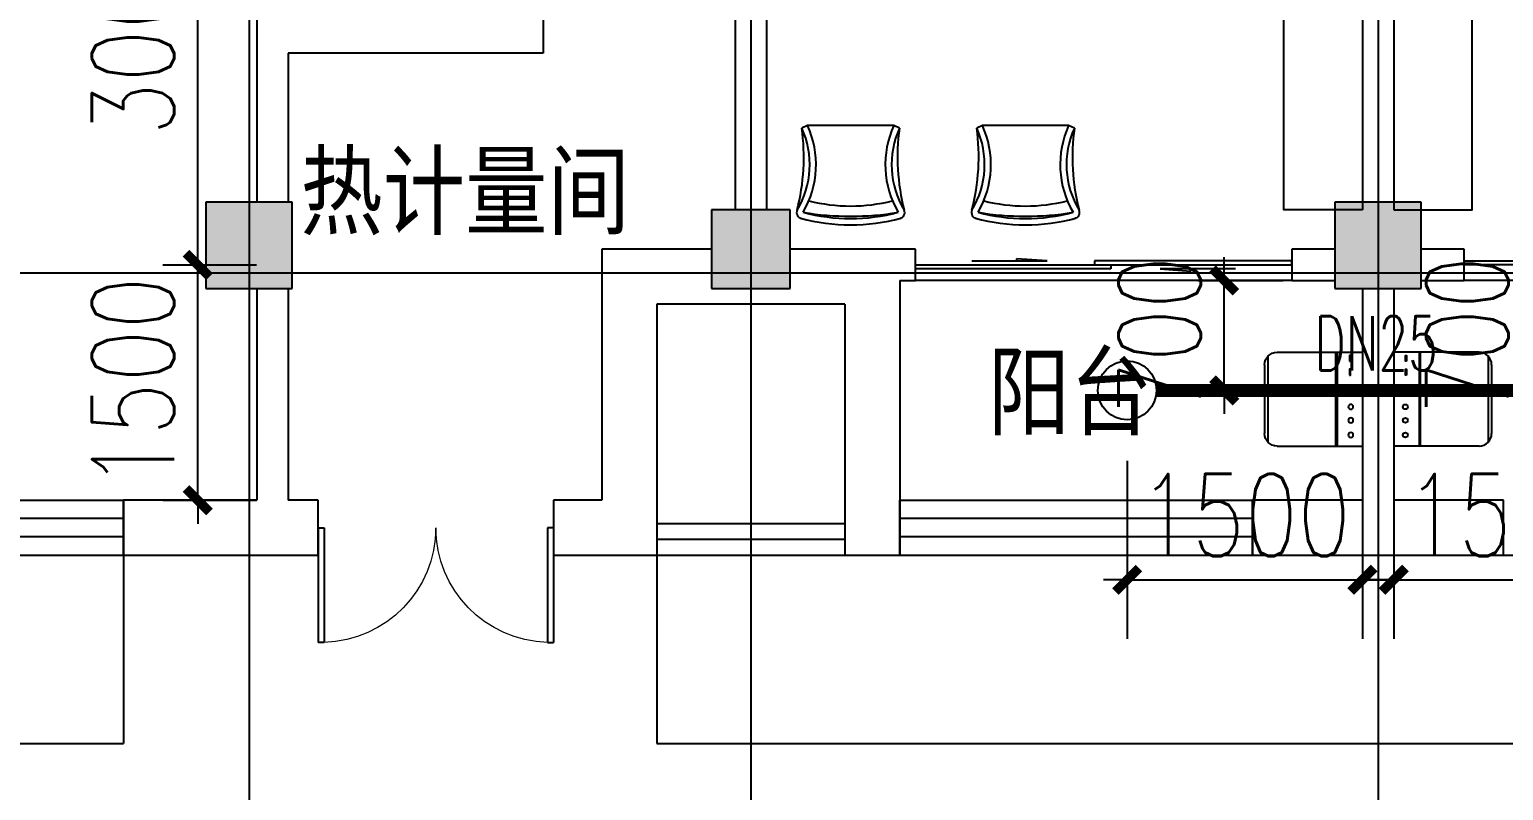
# Model space of a CAD drawing. Extents: x 0 to 2838408, y -923048 to 203859.
# Drawn here: x 2771363 to 2780763, y -270792 to -265942 of the extents above; entities that cross this region are included whole.
import ezdxf

# ---------------------------------------------------------------- set-up
doc = ezdxf.new("R2010")
doc.units = 0
doc.header["$LTSCALE"] = 1000
for name, color, linetype in [('A-Fixt', 81, 'Continuous'), ('CLAYER', 7, 'Continuous'), ('COLUMN', 9, 'Continuous'), ('DOTE', 8, 'Continuous'), ('E2-栏杆', 92, 'Continuous'), ('EQUIP_喷头', 7, 'Continuous'), ('GROUND', 2, 'Continuous'), ('PIPE-喷淋', 6, 'Continuous'), ('PUB_HATCH', 8, 'Continuous'), ('PUB_TEXT', 7, 'Continuous'), ('TEXT_喷淋', 7, 'Continuous'), ('TWT_DIM', 3, 'Continuous'), ('WALL', 9, 'Continuous'), ('WINDOW', 4, 'Continuous'), ('XREF', 8, 'Continuous'), ('配景', 3, 'Continuous')]:
    doc.layers.add(name, color=color, linetype=linetype)
doc.styles.add('_TCH_DIM_T3', font='SIMPLEX', dxfattribs={"width": 0.75, "bigfont": 'HZTXT'})
doc.styles.add('_TWT_PIPEDN', font='SIMPLEX', dxfattribs={"width": 0.8, "height": 2.3, "bigfont": 'HZTXT'})
doc.styles.get("Standard").update_dxf_attribs({"font": 'geniso.shx', "bigfont": 'hztxt.shx'})
doc.dimstyles.new('_TWT_ARCH&&150', dxfattribs={"dimtxt": 525, "dimasz": 150, "dimexe": 375, "dimexo": 450, "dimgap": 150, "dimtad": 1, "dimdec": 0, "dimzin": 0, "dimdsep": 46, "dimtxsty": '_TCH_DIM_T3', "dimblk": 'ARCHTICK', "dimcen": 0.09, "dimclrt": 7, "dimazin": 2, "dimtfac": 1, "dimtdec": 0, "dimtix": 1, "dimtmove": 2, "dimatfit": 3, "dimfxl": 1, "dimtolj": 1, "dimtzin": 0, "dimarcsym": 0})

# ---------------------------------------------------------------- blocks, each defined once
blk = doc.blocks.new('单人床')
at = {"layer": 'A-Fixt'}
for p, q in [((47773.8, 13973.4), (48673.8, 13973.4)), ((47773.8, 12073.4), (48673.8, 13973.4)), ((47773.8, 12073.4), (48673.8, 12073.4))]:
    blk.add_line(p, q, dxfattribs=at)
blk.add_lwpolyline([(47773.8, 14023.4), (48673.8, 14023.4), (48673.8, 12023.4), (47773.8, 12023.4), (47773.8, 14023.4)], dxfattribs=at)
blk = doc.blocks.new('CH_AP01')
for p, q in [((-311.4, 16.6), (-275, 0)), ((-275, 0), (275, 0)), ((275, 0), (311.4, 16.6))]:
    blk.add_line(p, q)
for centre, radius, start, end in [((-306.8, 555.3), 37.8, 100.18588, 202.83587), ((0, -578.9), 1212.6, 74.71041, 105.28959), ((0, -578.9), 1172.6, 75.02868, 104.97132), ((0, -1278.1), 1856.9, 80.61099, 99.38901), ((306.8, 555.3), 37.8, 337.16413, 79.81412), ((-1658.4, 201.9), 1359.7, 352.16586, 14.42826), ((-823.7, 250), 562.9, 335.50378, 31.09034), ((-823.7, 250), 602.9, 335.50378, 30.26909), ((0, -578.9), 1092.6, 75.87672, 104.12328), ((823.7, 250), 602.9, 149.73091, 204.49622), ((823.7, 250), 562.9, 148.90966, 204.49622), ((1658.4, 201.9), 1359.7, 165.57174, 187.83414)]:
    blk.add_arc(centre, radius, start, end)
blk = doc.blocks.new('A$C61295E98')
at = {"color": 3}
for p, q in [((544, 597.9), (0, 597.9)), ((0, 597.9), (0, 0)), ((161.4, 597.9), (161.4, 0)), ((170.4, 0.2), (170.4, 597.6)), ((602.7, 572.2), (602.7, 25.6)), ((624, 517.9), (624, 80)), ((544, 0), (0, 0))]:
    blk.add_line(p, q, dxfattribs=at)
for points in [[(81.8, 540.3), (75.3, 540.3), (75.3, 576.8), (81.8, 576.8)], [(81.8, 453.1), (75.3, 453.1), (75.3, 489.6), (81.8, 489.6)], [(81.8, 352.9), (75.3, 352.9), (75.3, 389.4), (81.8, 389.4)]]:
    blk.add_lwpolyline(points, close=True, dxfattribs=at)
for centre in [(74, 250.1), (74, 164.2), (74, 70.5)]:
    blk.add_circle(centre, 15.7, dxfattribs=at)
for centre, start, end in [((544, 517.9), 360, 90), ((544, 80), 270, 0)]:
    blk.add_arc(centre, 80, start, end, dxfattribs=at)
blk = doc.blocks.new('宿舍')
at = {"layer": 'A-Fixt'}
for p, q in [((47853.8, 13801.7), (48353.8, 15701.7)), ((48353.8, 13801.7), (47853.8, 15701.7)), ((47853.8, 13801.7), (48353.8, 13801.7))]:
    blk.add_line(p, q, dxfattribs=at)
for points in [[(47853.8, 8601.7), (48353.8, 8601.7), (48353.8, 15701.7), (47853.8, 15701.7)], [(47853.8, 10676.1), (47970.5, 10676.1), (47970.5, 11742.6), (47853.8, 11742.6)]]:
    blk.add_lwpolyline(points, close=True, dxfattribs=at)
at = {"xscale": -1, "rotation": 90}
for p in [(63677.2, 60475.5), (63677.2, 58775.5)]:
    blk.add_blockref('单人床', p, dxfattribs=at)
at = {"layer": 'A-Fixt', "xscale": -1, "rotation": 180}
for p in [(50002, 9140.5), (51117.2, 9140.5)]:
    blk.add_blockref('CH_AP01', p, dxfattribs=at)
at = {"layer": '配景', "color": 252}
blk.add_blockref('A$C61295E98', (47853.8, 7096.6), dxfattribs=at)
blk = doc.blocks.new('$WINLIB2D$00000001')
at = {"color": 0}
for points in [[(-0.5, 0.5), (-0.5, -0.5)], [(-0.5, 0.5), (0.5, 0.5)], [(0.5, -0.5), (0.5, 0.5)], [(0.5, 0.1667), (-0.5, 0.1667)], [(0.5, -0.1667), (-0.5, -0.1667)], [(-0.5, -0.5), (0.5, -0.5)]]:
    blk.add_lwpolyline(points, dxfattribs=at)
blk = doc.blocks.new('$DorLib2D$00000002')
for p, q in [((-0.5, 0), (-0.5, 0.4875)), ((-0.475, 0.4875), (-0.5, 0.4875)), ((-0.475, 0), (-0.475, 0.4875)), ((0.475, 0), (0.475, 0.4875)), ((0.475, 0.4875), (0.5, 0.4875)), ((0.5, 0), (0.5, 0.4875)), ((-0.5, 0), (-0.475, 0)), ((0.5, 0), (0.475, 0))]:
    blk.add_line(p, q)
at = {"lineweight": 13}
for centre, start, end in [((-0.4875, 0), 0, 88.53072), ((0.4875, 0), 91.46928, 180)]:
    blk.add_arc(centre, 0.4875, start, end, dxfattribs=at)
blk = doc.blocks.new('$DorLib2D$00000131')
at = {"color": 0, "linetype": 'Continuous'}
for p, q in [((0.15, 0.125), (0.2319, 0.1973)), ((0.2319, 0.1973), (0.2319, 0.125)), ((-0.5, 0.125), (-0.5, 0)), ((0.0192, 0.125), (-0.5, 0.125)), ((0.0192, 0), (0.0192, 0.125)), ((0.35, 0.125), (0.15, 0.125)), ((-0.5, 0), (0.0192, 0)), ((-0.024, 0), (0.5, 0)), ((-0.024, -0.125), (-0.024, 0)), ((0.5, 0), (0.5, -0.125)), ((-0.35, -0.125), (-0.15, -0.125)), ((-0.2319, -0.1973), (-0.2319, -0.125)), ((-0.15, -0.125), (-0.2319, -0.1973)), ((0.5, -0.125), (-0.024, -0.125))]:
    blk.add_line(p, q, dxfattribs=at)
blk = doc.blocks.new('1F1')
at = {"layer": 'PUB_HATCH'}
for points in [[(2436991.7, -267042.2), (2436441.7, -267042.2), (2436441.7, -267592.2), (2436991.7, -267592.2)], [(2444191.7, -267042.2), (2443641.7, -267042.2), (2443641.7, -267592.2), (2444191.7, -267592.2)], [(2440166.7, -267092.2), (2439666.7, -267092.2), (2439666.7, -267592.2), (2440166.7, -267592.2)]]:
    blk.add_hatch(color=256, dxfattribs=at).paths.add_polyline_path(points)
at = {"layer": 'COLUMN'}
for p, q in [((2436991.7, -267042.2), (2436441.7, -267042.2)), ((2436441.7, -267042.2), (2436441.7, -267592.2)), ((2436991.7, -267592.2), (2436991.7, -267042.2)), ((2444191.7, -267042.2), (2443641.7, -267042.2)), ((2443641.7, -267042.2), (2443641.7, -267592.2)), ((2444191.7, -267592.2), (2444191.7, -267042.2)), ((2440166.7, -267092.2), (2439666.7, -267092.2)), ((2439666.7, -267092.2), (2439666.7, -267592.2)), ((2440166.7, -267592.2), (2440166.7, -267092.2)), ((2436441.7, -267592.2), (2436991.7, -267592.2)), ((2439666.7, -267592.2), (2440166.7, -267592.2)), ((2443641.7, -267592.2), (2444191.7, -267592.2))]:
    blk.add_line(p, q, dxfattribs=at)
at = {"layer": 'DOTE'}
for p, q in [((2436716.7, -187892.2), (2436716.7, -271092.2)), ((2439916.7, -187892.2), (2439916.7, -271092.2)), ((2443916.7, -187892.2), (2443916.7, -271092.2)), ((2343216.7, -267492.2), (2453916.7, -267492.2))]:
    blk.add_line(p, q, dxfattribs=at)
at = {"layer": 'E2-栏杆'}
for points in [[(2440516.7, -269092.2), (2439316.7, -269092.2)], [(2440516.7, -269192.2), (2439316.7, -269192.2)]]:
    blk.add_lwpolyline(points, dxfattribs=at)
at = {"layer": 'GROUND'}
for p, q in [((2435916.7, -269292.2), (2435916.7, -270492.2)), ((2439316.7, -269292.2), (2452116.7, -269292.2)), ((2439316.7, -269292.2), (2439316.7, -270492.2)), ((2409616.7, -270492.2), (2435916.7, -270492.2)), ((2439316.7, -270492.2), (2453316.7, -270492.2))]:
    blk.add_line(p, q, dxfattribs=at)
blk.add_lwpolyline([(2409616.7, -269292.2), (2435916.7, -269292.2)], dxfattribs=at)
at = {"layer": 'WALL'}
for p, q in [((2436766.7, -262392.2), (2436766.7, -265992.2)), ((2443816.7, -262392.2), (2443816.7, -267042.2)), ((2444016.7, -262392.2), (2444016.7, -267042.2)), ((2440016.7, -263052.2), (2440016.7, -267092.2)), ((2438591.7, -263152.2), (2438591.7, -266092.2)), ((2439816.7, -263152.2), (2439816.7, -267092.2)), ((2436766.7, -265992.2), (2436766.7, -267042.2)), ((2436966.7, -266092.2), (2436966.7, -267042.2)), ((2438591.7, -266092.2), (2436966.7, -266092.2)), ((2439666.7, -267342.2), (2438966.7, -267342.2)), ((2438966.7, -267342.2), (2438966.7, -268942.2)), ((2440616.7, -267342.2), (2440166.7, -267342.2)), ((2440966.7, -267342.2), (2440616.7, -267342.2)), ((2440966.7, -267542.2), (2440966.7, -267342.2)), ((2443641.7, -267342.2), (2443366.7, -267342.2)), ((2443366.7, -267342.2), (2443366.7, -267542.2)), ((2444466.7, -267342.2), (2444191.7, -267342.2)), ((2444466.7, -267542.2), (2444466.7, -267342.2)), ((2436766.7, -267592.2), (2436766.7, -268942.2)), ((2436966.7, -267592.2), (2436966.7, -268942.2)), ((2440866.7, -267542.2), (2440866.7, -268942.2)), ((2440866.7, -267542.2), (2440966.7, -267542.2)), ((2443366.7, -267542.2), (2443641.7, -267542.2)), ((2443816.7, -267592.2), (2443816.7, -268942.2)), ((2444016.7, -267592.2), (2444016.7, -268942.2)), ((2444191.7, -267542.2), (2444466.7, -267542.2)), ((2439916.7, -267692.2), (2439316.7, -267692.2)), ((2439316.7, -267692.2), (2439316.7, -269292.2)), ((2440516.7, -267692.2), (2439916.7, -267692.2)), ((2440516.7, -267692.2), (2440516.7, -269292.2)), ((2436766.7, -268942.2), (2435916.7, -268942.2)), ((2435916.7, -268942.2), (2435916.7, -269292.2)), ((2437157.9, -268942.2), (2436966.7, -268942.2)), ((2437157.9, -269292.2), (2437157.9, -268942.2)), ((2438966.7, -268942.2), (2438657.9, -268942.2)), ((2438657.9, -268942.2), (2438657.9, -269292.2)), ((2440866.7, -269292.2), (2440866.7, -268942.2)), ((2443816.7, -268942.2), (2443116.7, -268942.2)), ((2443116.7, -268942.2), (2443116.7, -269292.2)), ((2444716.7, -268942.2), (2444016.7, -268942.2)), ((2444716.7, -269292.2), (2444716.7, -268942.2)), ((2435916.7, -269292.2), (2436866.7, -269292.2)), ((2436866.7, -269292.2), (2437157.9, -269292.2)), ((2438657.9, -269292.2), (2439316.7, -269292.2)), ((2440516.7, -269292.2), (2440866.7, -269292.2)), ((2443116.7, -269292.2), (2443916.7, -269292.2)), ((2443916.7, -269292.2), (2444716.7, -269292.2))]:
    blk.add_line(p, q, dxfattribs=at)
at = {"layer": 'WINDOW'}
for p, q in [((2443366.7, -267542.2), (2440966.7, -267542.2)), ((2446866.7, -267542.2), (2444466.7, -267542.2))]:
    blk.add_line(p, q, dxfattribs=at)
at = {"xscale": -1}
blk.add_blockref('宿舍', (2491670.6, -275693.9), dxfattribs=at)
blk.add_blockref('宿舍', (2396162.9, -275693.9))
at = {"layer": 'WINDOW', "rotation": 180}
for name, p, xscale, yscale, zscale in [('$DorLib2D$00000131', (2442166.7, -267442.2), -2400, 200, -2400), ('$DorLib2D$00000131', (2445666.7, -267442.2), 2400, 200, 2400), ('$WINLIB2D$00000001', (2434791.7, -269117.2), -2249.999999993481, -350, -2249.999999993481), ('$WINLIB2D$00000001', (2441991.7, -269117.2), -2249.999999993481, -350, -2249.999999993481), ('$DorLib2D$00000002', (2437907.9, -269117.2), -1500, 1500, -1500)]:
    blk.add_blockref(name, p, dxfattribs=dict(at, xscale=xscale, yscale=yscale, zscale=zscale))
at = {"layer": 'CLAYER'}
blk.add_text('热计量间', height=525, dxfattribs=at).set_placement((2437044.6, -267251.4))
at = {"layer": 'PUB_TEXT'}
blk.add_text('阳台', height=525, dxfattribs=at).set_placement((2441427.8, -268530.2))
blk = doc.blocks.new('_ArchTick')
at = {"color": 0, "linetype": 'ByBlock', "const_width": 0.4}
blk.add_lwpolyline([(-0.5, -0.5), (0.5, 0.5)], dxfattribs=at)
blk = doc.blocks.new('*D1150')
at = {"layer": 'Defpoints', "color": 0, "linetype": 'ByBlock', "transparency": 16777216}
for p in [(2778362.5, -268242.2), (2779862.5, -268242.2), (2779862.5, -269449.6)]:
    blk.add_point(p, dxfattribs=at)
at = {"layer": 'TWT_DIM', "color": 0, "linetype": 'ByBlock', "lineweight": -2, "transparency": 16777216}
for p, q in [((2778362.5, -268692.2), (2778362.5, -269824.6)), ((2779862.5, -268692.2), (2779862.5, -269824.6)), ((2778362.5, -269449.6), (2778212.5, -269449.6)), ((2778362.5, -269449.6), (2779862.5, -269449.6)), ((2779862.5, -269449.6), (2780012.5, -269449.6))]:
    blk.add_line(p, q, dxfattribs=at)
at = {"layer": 'TWT_DIM', "color": 0, "linetype": 'ByBlock', "lineweight": -2, "transparency": 16777216, "xscale": 150, "yscale": 150, "zscale": 150}
blk.add_blockref('_ArchTick', (2778362.5, -269449.6), dxfattribs=at)
at = {"layer": 'TWT_DIM', "color": 0, "linetype": 'ByBlock', "lineweight": -2, "transparency": 16777216, "xscale": 150, "yscale": 150, "zscale": 150, "rotation": 180}
blk.add_blockref('_ArchTick', (2779862.5, -269449.6), dxfattribs=at)
at = {"layer": 'TWT_DIM', "color": 7, "linetype": 'ByBlock', "transparency": 16777216, "insert": (2779112.5, -269037.1), "char_height": 525, "attachment_point": 5, "style": '_TCH_DIM_T3'}
blk.add_mtext('\\A1;1500', dxfattribs=at)
blk = doc.blocks.new('*D1151')
at = {"layer": 'Defpoints', "color": 0, "linetype": 'ByBlock', "transparency": 16777216}
for p in [(2778362.5, -267542.2), (2778981.5, -267542.2), (2778362.5, -268242.2)]:
    blk.add_point(p, dxfattribs=at)
at = {"layer": 'TWT_DIM', "color": 0, "linetype": 'ByBlock', "lineweight": -2, "transparency": 16777216}
for p, q in [((2778981.5, -267542.2), (2778981.5, -267392.2)), ((2778812.5, -267542.2), (2779356.5, -267542.2)), ((2778981.5, -268242.2), (2778981.5, -267542.2)), ((2778812.5, -268242.2), (2779356.5, -268242.2)), ((2778981.5, -268242.2), (2778981.5, -268392.2))]:
    blk.add_line(p, q, dxfattribs=at)
at = {"layer": 'TWT_DIM', "color": 0, "linetype": 'ByBlock', "lineweight": -2, "transparency": 16777216, "xscale": 150, "yscale": 150, "zscale": 150}
for p, rotation in [((2778981.5, -267542.2), 270), ((2778981.5, -268242.2), 90)]:
    blk.add_blockref('_ArchTick', p, dxfattribs=dict(at, rotation=rotation))
at = {"layer": 'TWT_DIM', "color": 7, "linetype": 'ByBlock', "transparency": 16777216, "insert": (2778569, -267892.2), "char_height": 525, "attachment_point": 5, "rotation": 90, "style": '_TCH_DIM_T3'}
blk.add_mtext('\\A1;700', dxfattribs=at)
blk = doc.blocks.new('*D1152')
at = {"layer": 'Defpoints', "color": 0, "linetype": 'ByBlock', "transparency": 16777216}
for p in [(2780062.5, -268242.2), (2781562.5, -268242.2), (2781562.5, -269449.6)]:
    blk.add_point(p, dxfattribs=at)
at = {"layer": 'TWT_DIM', "color": 0, "linetype": 'ByBlock', "lineweight": -2, "transparency": 16777216}
for p, q in [((2780062.5, -268692.2), (2780062.5, -269824.6)), ((2781562.5, -268692.2), (2781562.5, -269824.6)), ((2780062.5, -269449.6), (2779912.5, -269449.6)), ((2780062.5, -269449.6), (2781562.5, -269449.6)), ((2781562.5, -269449.6), (2781712.5, -269449.6))]:
    blk.add_line(p, q, dxfattribs=at)
at = {"layer": 'TWT_DIM', "color": 0, "linetype": 'ByBlock', "lineweight": -2, "transparency": 16777216, "xscale": 150, "yscale": 150, "zscale": 150}
blk.add_blockref('_ArchTick', (2780062.5, -269449.6), dxfattribs=at)
at = {"layer": 'TWT_DIM', "color": 0, "linetype": 'ByBlock', "lineweight": -2, "transparency": 16777216, "xscale": 150, "yscale": 150, "zscale": 150, "rotation": 180}
blk.add_blockref('_ArchTick', (2781562.5, -269449.6), dxfattribs=at)
at = {"layer": 'TWT_DIM', "color": 7, "linetype": 'ByBlock', "transparency": 16777216, "insert": (2780812.5, -269037.1), "char_height": 525, "attachment_point": 5, "style": '_TCH_DIM_T3'}
blk.add_mtext('\\A1;1500', dxfattribs=at)
blk = doc.blocks.new('*D1153')
at = {"layer": 'Defpoints', "color": 0, "linetype": 'ByBlock', "transparency": 16777216}
for p in [(2780943.5, -267542.2), (2781562.5, -267542.2), (2781562.5, -268242.2)]:
    blk.add_point(p, dxfattribs=at)
at = {"layer": 'TWT_DIM', "color": 0, "linetype": 'ByBlock', "lineweight": -2, "transparency": 16777216}
for p, q in [((2780943.5, -267542.2), (2780943.5, -267392.2)), ((2781112.5, -267542.2), (2780568.5, -267542.2)), ((2780943.5, -268242.2), (2780943.5, -267542.2)), ((2781112.5, -268242.2), (2780568.5, -268242.2)), ((2780943.5, -268242.2), (2780943.5, -268392.2))]:
    blk.add_line(p, q, dxfattribs=at)
at = {"layer": 'TWT_DIM', "color": 0, "linetype": 'ByBlock', "lineweight": -2, "transparency": 16777216, "xscale": 150, "yscale": 150, "zscale": 150}
for p, rotation in [((2780943.5, -267542.2), 270), ((2780943.5, -268242.2), 90)]:
    blk.add_blockref('_ArchTick', p, dxfattribs=dict(at, rotation=rotation))
at = {"layer": 'TWT_DIM', "color": 7, "linetype": 'ByBlock', "transparency": 16777216, "insert": (2780531, -267892.2), "char_height": 525, "attachment_point": 5, "rotation": 90, "style": '_TCH_DIM_T3'}
blk.add_mtext('\\A1;700', dxfattribs=at)
blk = doc.blocks.new('*D1304')
at = {"layer": 'Defpoints', "color": 0, "linetype": 'ByBlock', "transparency": 16777216}
for p in [(2771762.5, -264442.2), (2772435.5, -264442.2), (2771762.5, -267442.2)]:
    blk.add_point(p, dxfattribs=at)
at = {"layer": 'TWT_DIM', "color": 0, "linetype": 'ByBlock', "lineweight": -2, "transparency": 16777216}
for p, q in [((2772212.5, -264442.2), (2772810.5, -264442.2)), ((2772435.5, -267442.2), (2772435.5, -264442.2)), ((2772212.5, -267442.2), (2772810.5, -267442.2))]:
    blk.add_line(p, q, dxfattribs=at)
at = {"layer": 'TWT_DIM', "color": 0, "linetype": 'ByBlock', "lineweight": -2, "transparency": 16777216, "xscale": 150, "yscale": 150, "zscale": 150}
for p, rotation in [((2772435.5, -264442.2), 90), ((2772435.5, -267442.2), 270)]:
    blk.add_blockref('_ArchTick', p, dxfattribs=dict(at, rotation=rotation))
at = {"layer": 'TWT_DIM', "color": 7, "linetype": 'ByBlock', "transparency": 16777216, "insert": (2772023, -265942.2), "char_height": 525, "attachment_point": 5, "rotation": 90, "style": '_TCH_DIM_T3'}
blk.add_mtext('\\A1;3000', dxfattribs=at)
blk = doc.blocks.new('*D1305')
at = {"layer": 'Defpoints', "color": 0, "linetype": 'ByBlock', "transparency": 16777216}
for p in [(2771762.5, -267442.2), (2772435.5, -267442.2), (2771762.5, -268942.2)]:
    blk.add_point(p, dxfattribs=at)
at = {"layer": 'TWT_DIM', "color": 0, "linetype": 'ByBlock', "lineweight": -2, "transparency": 16777216}
for p, q in [((2772435.5, -267442.2), (2772435.5, -267292.2)), ((2772212.5, -267442.2), (2772810.5, -267442.2)), ((2772435.5, -268942.2), (2772435.5, -267442.2)), ((2772212.5, -268942.2), (2772810.5, -268942.2)), ((2772435.5, -268942.2), (2772435.5, -269092.2))]:
    blk.add_line(p, q, dxfattribs=at)
at = {"layer": 'TWT_DIM', "color": 0, "linetype": 'ByBlock', "lineweight": -2, "transparency": 16777216, "xscale": 150, "yscale": 150, "zscale": 150}
for p, rotation in [((2772435.5, -267442.2), 270), ((2772435.5, -268942.2), 90)]:
    blk.add_blockref('_ArchTick', p, dxfattribs=dict(at, rotation=rotation))
at = {"layer": 'TWT_DIM', "color": 7, "linetype": 'ByBlock', "transparency": 16777216, "insert": (2772023, -268192.2), "char_height": 525, "attachment_point": 5, "rotation": 90, "style": '_TCH_DIM_T3'}
blk.add_mtext('\\A1;1500', dxfattribs=at)
blk = doc.blocks.new('$TwtSys$00000125')
blk.add_circle((0, 0, 0), 1)

msp = doc.modelspace()

# ---------------------------------------------------------------- linework, layer by layer
at = {"layer": 'PIPE-喷淋', "linetype": 'ByBlock', "ltscale": 1.5, "const_width": 82.5}
msp.add_lwpolyline([(2781375, -268242.2), (2778550, -268242.2)], dxfattribs=at)

# ---------------------------------------------------------------- block references
at = {"layer": 'EQUIP_喷头', "linetype": 'ByBlock', "xscale": 187.5, "yscale": 187.5, "zscale": 187.5, "rotation": 180}
msp.add_blockref('$TwtSys$00000125', (2778362.5, -268242.2), dxfattribs=at)
at = {"layer": 'XREF'}
msp.add_blockref('1F1', (336045.8, 0), dxfattribs=at)

# ---------------------------------------------------------------- texts
at = {"layer": 'TEXT_喷淋', "color": 251, "linetype": 'ByBlock', "style": '_TWT_PIPEDN', "width": 0.64}
msp.add_text('DN25', height=345, dxfattribs=at).set_placement((2779557.7, -268114.7))

# ---------------------------------------------------------------- dimensions: what is measured, and where the dimension line sits
at = {"layer": 'TWT_DIM', "linetype": 'ByBlock'}
for p1, p2, distance, picture, middle in [((2771762.5, -267442.2), (2771762.5, -264442.2), -672.9, '*D1304', (2772023, -265942.2)), ((2771762.5, -268942.2), (2771762.5, -267442.2), -672.9, '*D1305', (2772023, -268192.2)), ((2778362.5, -268242.2), (2778362.5, -267542.2), -619, '*D1151', (2778569, -267892.2)), ((2781562.5, -268242.2), (2781562.5, -267542.2), 619, '*D1153', (2780531, -267892.2)), ((2778362.5, -268242.2), (2779862.5, -268242.2), -1207.4, '*D1150', (2779112.5, -269037.1)), ((2780062.5, -268242.2), (2781562.5, -268242.2), -1207.4, '*D1152', (2780812.5, -269037.1))]:
    dim = msp.add_aligned_dim(p1=p1, p2=p2, distance=distance, dimstyle='_TWT_ARCH&&150', dxfattribs=at)
    dim.commit()
    dim.dimension.update_dxf_attribs({"geometry": picture, "text_midpoint": middle})

doc.saveas('drawing.dxf')
